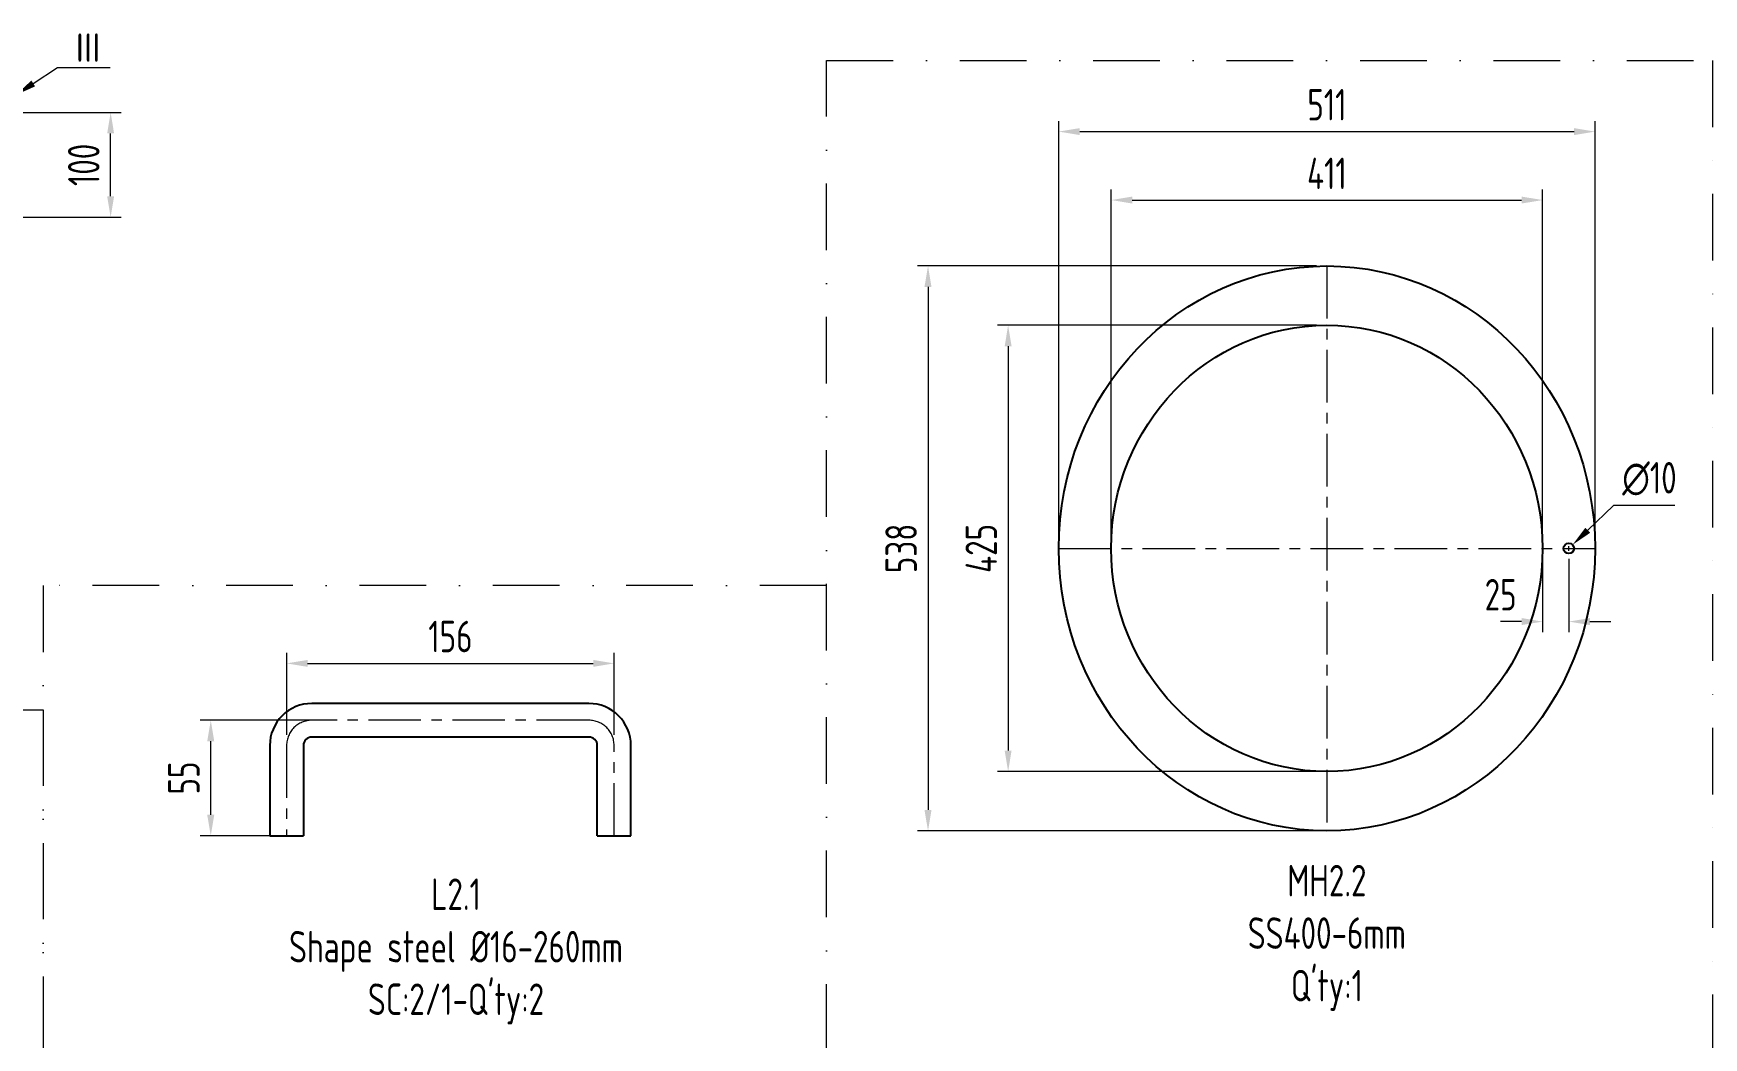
# Model space of a CAD drawing. Header units: millimetres. Extents: x -46397 to 283259, y -8690 to 23983.
# Drawn here: x 178060 to 179651, y -959 to -3 of the extents above; entities that cross this region are included whole.
import ezdxf
from ezdxf import colors
from ezdxf.entities.mleader import LeaderData, LeaderLine
from ezdxf.math import Vec2, Vec3

# ---------------------------------------------------------------- set-up
doc = ezdxf.new("R2010")
doc.units = ezdxf.units.MM
doc.linetypes.add('CENTER', pattern=[2, 1.25, -0.25, 0.25, -0.25])
doc.linetypes.add('DASHDOT', pattern=[25.4, 12.7, -6.35, 0, -6.35])
doc.layers.get('Defpoints').update_dxf_attribs({"lineweight": 0})
for name, color, linetype, lineweight in [('Long_AM_Box', 5, 'DASHDOT', 9), ('Long_AM_Visible', 30, 'Continuous', 25), ('Long_Centerline', 1, 'CENTER', 9), ('Long_Dim', 3, 'Continuous', 9), ('Long_Text', 6, 'Continuous', 9)]:
    doc.layers.add(name, color=color, linetype=linetype, lineweight=lineweight)
doc.styles.add('Chu va so', font='arial.ttf')
doc.styles.add('GHI CHÚ 3', font='isocp_IV25.ttf', dxfattribs={"width": 0.8})
doc.dimstyles.new('Vuong_DIM', dxfattribs={"dimtxt": 2.5, "dimasz": 2.3, "dimexe": 1.25, "dimexo": 0, "dimtad": 1, "dimtoh": 1, "dimdec": 0, "dimdsep": 46, "dimtxsty": 'GHI CHÚ 3', "dimcen": 2.3, "dimclrd": 9, "dimclre": 9, "dimclrt": 2, "dimadec": 0, "dimazin": 0, "dimtm": 1e-09, "dimtfac": 1, "dimtdec": 0, "dimtofl": 0, "dimtmove": 1, "dimatfit": 3, "dimfxl": 1, "dimtfill": 1, "dimlwd": 9, "dimlwe": 9, "dimarcsym": 1})

# ---------------------------------------------------------------- blocks, each defined once
blk = doc.blocks.new('*D1722')
at = {"layer": 'Defpoints', "color": 0, "transparency": 16777216}
for p in [(178010.1, -77.9, -7.7), (178133.4, -77.9), (177976.3, -177.7, -7.7)]:
    blk.add_point(p, dxfattribs=at)
at = {"layer": 'Long_Dim', "color": 9, "lineweight": 9, "transparency": 16777216}
for p, q in [((178020.1, -77.9), (178143.4, -77.9)), ((178133.4, -157.7), (178133.4, -97.9)), ((177986.3, -177.7), (178143.4, -177.7))]:
    blk.add_line(p, q, dxfattribs=at)
at = {"layer": 'Long_Dim', "color": 9, "transparency": 16777216}
for points in [[(178130.1, -97.9), (178136.7, -97.9), (178133.4, -77.9)], [(178130.1, -157.7), (178136.7, -157.7), (178133.4, -177.7)]]:
    blk.add_solid(points, dxfattribs=at)
at = {"layer": 'Long_Dim', "color": 2, "transparency": 16777216, "insert": (178107.8, -127.8), "char_height": 30, "attachment_point": 5, "rotation": 90, "style": 'GHI CHÚ 3', "bg_fill": 3, "box_fill_scale": 1.1, "bg_fill_color": 256, "bg_fill_true_color": 13158600, "bg_fill_transparency": 0}
blk.add_mtext('100', dxfattribs=at)
blk = doc.blocks.new('*D1717')
at = {"layer": 'Defpoints', "color": 0, "transparency": 16777216}
for p in [(179826.2, -163.3, 7.7), (179623.4, -176.8, 7.7)]:
    blk.add_point(p, dxfattribs=at)
at = {"layer": 'Long_Dim', "color": 9, "lineweight": 9, "transparency": 16777216}
blk.add_line((179691.1, -172.3), (179806.2, -164.6), dxfattribs=at)
at = {"layer": 'Long_Dim', "color": 9, "transparency": 16777216}
blk.add_solid([(179806, -161.3), (179806.4, -167.9), (179826.2, -163.3)], dxfattribs=at)
at = {"layer": 'Long_Dim', "color": 2, "transparency": 16777216, "insert": (179734, -143.8), "char_height": 30, "attachment_point": 5, "rotation": 3.8325, "style": 'GHI CHÚ 3', "bg_fill": 3, "box_fill_scale": 1.1, "bg_fill_color": 256, "bg_fill_true_color": 13158600, "bg_fill_transparency": 0}
blk.add_mtext('R203', dxfattribs=at)
blk = doc.blocks.new('*D1781')
at = {"layer": 'Defpoints', "color": 0, "transparency": 16777216}
for p in [(179292.1, -224.1), (178912.1, -762.1), (179292.1, -762.1)]:
    blk.add_point(p, dxfattribs=at)
at = {"layer": 'Long_Dim', "color": 9, "lineweight": 9, "transparency": 16777216}
for p, q in [((179282.1, -224.1), (178902.1, -224.1)), ((178912.1, -244.1), (178912.1, -742.1)), ((179282.1, -762.1), (178902.1, -762.1))]:
    blk.add_line(p, q, dxfattribs=at)
at = {"layer": 'Long_Dim', "color": 9, "transparency": 16777216}
for points in [[(178908.7, -244.1), (178915.4, -244.1), (178912.1, -224.1)], [(178908.7, -742.1), (178915.4, -742.1), (178912.1, -762.1)]]:
    blk.add_solid(points, dxfattribs=at)
at = {"layer": 'Long_Dim', "color": 2, "transparency": 16777216, "insert": (178886.5, -493.1), "char_height": 30, "attachment_point": 5, "rotation": 90, "style": 'GHI CHÚ 3', "bg_fill": 3, "box_fill_scale": 1.1, "bg_fill_color": 256, "bg_fill_true_color": 13158600, "bg_fill_transparency": 0}
blk.add_mtext('538', dxfattribs=at)
blk = doc.blocks.new('*D1780')
at = {"layer": 'Defpoints', "color": 0, "transparency": 16777216}
for p in [(179292.1, -280.6), (178988.4, -705.6), (179292.1, -705.6)]:
    blk.add_point(p, dxfattribs=at)
at = {"layer": 'Long_Dim', "color": 9, "lineweight": 9, "transparency": 16777216}
for p, q in [((179282.1, -280.6), (178978.4, -280.6)), ((178988.4, -300.6), (178988.4, -685.6)), ((179282.1, -705.6), (178978.4, -705.6))]:
    blk.add_line(p, q, dxfattribs=at)
at = {"layer": 'Long_Dim', "color": 9, "transparency": 16777216}
for points in [[(178985.1, -300.6), (178991.7, -300.6), (178988.4, -280.6)], [(178985.1, -685.6), (178991.7, -685.6), (178988.4, -705.6)]]:
    blk.add_solid(points, dxfattribs=at)
at = {"layer": 'Long_Dim', "color": 2, "transparency": 16777216, "insert": (178962.8, -493.1), "char_height": 30, "attachment_point": 5, "rotation": 90, "style": 'GHI CHÚ 3', "bg_fill": 3, "box_fill_scale": 1.1, "bg_fill_color": 256, "bg_fill_true_color": 13158600, "bg_fill_transparency": 0}
blk.add_mtext('425', dxfattribs=at)
blk = doc.blocks.new('*D1779')
at = {"layer": 'Defpoints', "color": 0, "transparency": 16777216}
for p in [(179547.6, -96.1), (179036.6, -493.1), (179547.6, -493.1)]:
    blk.add_point(p, dxfattribs=at)
at = {"layer": 'Long_Dim', "color": 9, "lineweight": 9, "transparency": 16777216}
for p, q in [((179036.6, -483.1), (179036.6, -86.1)), ((179547.6, -483.1), (179547.6, -86.1)), ((179056.6, -96.1), (179527.6, -96.1))]:
    blk.add_line(p, q, dxfattribs=at)
at = {"layer": 'Long_Dim', "color": 9, "transparency": 16777216}
for points in [[(179056.6, -92.8), (179056.6, -99.4), (179036.6, -96.1)], [(179527.6, -92.8), (179527.6, -99.4), (179547.6, -96.1)]]:
    blk.add_solid(points, dxfattribs=at)
at = {"layer": 'Long_Dim', "color": 2, "transparency": 16777216, "insert": (179292.1, -70.5), "char_height": 30, "attachment_point": 5, "style": 'GHI CHÚ 3', "bg_fill": 3, "box_fill_scale": 1.1, "bg_fill_color": 256, "bg_fill_true_color": 13158600, "bg_fill_transparency": 0}
blk.add_mtext('511', dxfattribs=at)
blk = doc.blocks.new('*D1778')
at = {"layer": 'Defpoints', "color": 0, "transparency": 16777216}
for p in [(179497.6, -161.3), (179086.6, -493.1), (179497.6, -493.1)]:
    blk.add_point(p, dxfattribs=at)
at = {"layer": 'Long_Dim', "color": 9, "lineweight": 9, "transparency": 16777216}
for p, q in [((179086.6, -483.1), (179086.6, -151.3)), ((179497.6, -483.1), (179497.6, -151.3)), ((179106.6, -161.3), (179477.6, -161.3))]:
    blk.add_line(p, q, dxfattribs=at)
at = {"layer": 'Long_Dim', "color": 9, "transparency": 16777216}
for points in [[(179106.6, -158), (179106.6, -164.6), (179086.6, -161.3)], [(179477.6, -158), (179477.6, -164.6), (179497.6, -161.3)]]:
    blk.add_solid(points, dxfattribs=at)
at = {"layer": 'Long_Dim', "color": 2, "transparency": 16777216, "insert": (179292.1, -135.9), "char_height": 30, "attachment_point": 5, "style": 'GHI CHÚ 3', "bg_fill": 3, "box_fill_scale": 1.1, "bg_fill_color": 256, "bg_fill_true_color": 13158600, "bg_fill_transparency": 0}
blk.add_mtext('411', dxfattribs=at)
blk = doc.blocks.new('*D1777')
at = {"layer": 'Defpoints', "color": 0, "transparency": 16777216}
for p in [(179526.2, -489.6), (179519, -496.5)]:
    blk.add_point(p, dxfattribs=at)
at = {"layer": 'Long_Dim', "color": 9, "lineweight": 9, "transparency": 16777216}
for p, q in [((179565.1, -452.3), (179540.6, -475.8)), ((179623.6, -452.3), (179565.1, -452.3)), ((179520.3, -493.1), (179524.9, -493.1)), ((179522.6, -495.4), (179522.6, -490.8))]:
    blk.add_line(p, q, dxfattribs=at)
at = {"layer": 'Long_Dim', "color": 9, "transparency": 16777216}
blk.add_solid([(179538.3, -473.4), (179542.9, -478.2), (179526.2, -489.6)], dxfattribs=at)
at = {"layer": 'Long_Dim', "color": 2, "transparency": 16777216, "insert": (179599.4, -426.8), "char_height": 30, "attachment_point": 5, "style": 'GHI CHÚ 3', "bg_fill": 3, "box_fill_scale": 1.1, "bg_fill_color": 256, "bg_fill_true_color": 13158600, "bg_fill_transparency": 0}
blk.add_mtext('∅10', dxfattribs=at)
blk = doc.blocks.new('*D1776')
at = {"layer": 'Defpoints', "color": 0, "transparency": 16777216}
for p in [(179497.6, -493.1), (179522.6, -493.1), (179497.6, -562.8)]:
    blk.add_point(p, dxfattribs=at)
at = {"layer": 'Long_Dim', "color": 9, "lineweight": 9, "transparency": 16777216}
for p, q in [((179497.6, -503.1), (179497.6, -572.8)), ((179522.6, -503.1), (179522.6, -572.8)), ((179477.6, -562.8), (179457.6, -562.8)), ((179542.6, -562.8), (179562.6, -562.8))]:
    blk.add_line(p, q, dxfattribs=at)
at = {"layer": 'Long_Dim', "color": 9, "transparency": 16777216}
blk.add_solid([(179542.6, -559.4), (179542.6, -566.1), (179522.6, -562.8)], dxfattribs=at)
at = {"layer": 'Long_Dim', "color": 2, "transparency": 16777216, "insert": (179457.6, -537.2), "char_height": 30, "attachment_point": 5, "style": 'GHI CHÚ 3', "bg_fill": 3, "box_fill_scale": 1.1, "bg_fill_color": 256, "bg_fill_true_color": 13158600, "bg_fill_transparency": 0}
blk.add_mtext('25', dxfattribs=at)
at = {"layer": 'Long_Dim', "color": 9, "transparency": 16777216}
blk.add_solid([(179477.6, -559.4), (179477.6, -566.1), (179497.6, -562.8)], dxfattribs=at)
blk = doc.blocks.new('*D1718')
at = {"layer": 'Defpoints', "color": 0, "transparency": 16777216}
for p in [(178613.1, -602.6), (178301.1, -680.8), (178613.1, -680.8)]:
    blk.add_point(p, dxfattribs=at)
at = {"layer": 'Long_Dim', "color": 9, "lineweight": 9, "transparency": 16777216}
for p, q in [((178301.1, -670.8), (178301.1, -592.6)), ((178321.1, -602.6), (178593.1, -602.6)), ((178613.1, -670.8), (178613.1, -592.6))]:
    blk.add_line(p, q, dxfattribs=at)
at = {"layer": 'Long_Dim', "color": 9, "transparency": 16777216}
for points in [[(178321.1, -599.3), (178321.1, -605.9), (178301.1, -602.6)], [(178593.1, -599.3), (178593.1, -605.9), (178613.1, -602.6)]]:
    blk.add_solid(points, dxfattribs=at)
at = {"layer": 'Long_Dim', "color": 2, "transparency": 16777216, "insert": (178457.1, -577), "char_height": 30, "attachment_point": 5, "style": 'GHI CHÚ 3', "bg_fill": 3, "box_fill_scale": 1.1, "bg_fill_color": 256, "bg_fill_true_color": 13158600, "bg_fill_transparency": 0}
blk.add_mtext('156', dxfattribs=at)
blk = doc.blocks.new('*D1719')
at = {"layer": 'Defpoints', "color": 0, "transparency": 16777216}
for p in [(178228.8, -656.8), (178340.9, -656.8), (178301.1, -766.8, 0.7)]:
    blk.add_point(p, dxfattribs=at)
at = {"layer": 'Long_Dim', "color": 9, "lineweight": 9, "transparency": 16777216}
for p, q in [((178330.9, -656.8), (178218.8, -656.8)), ((178228.8, -746.8), (178228.8, -676.8)), ((178291.1, -766.8), (178218.8, -766.8))]:
    blk.add_line(p, q, dxfattribs=at)
at = {"layer": 'Long_Dim', "color": 9, "transparency": 16777216}
for points in [[(178225.4, -676.8), (178232.1, -676.8), (178228.8, -656.8)], [(178225.4, -746.8), (178232.1, -746.8), (178228.8, -766.8)]]:
    blk.add_solid(points, dxfattribs=at)
at = {"layer": 'Long_Dim', "color": 2, "transparency": 16777216, "insert": (178203.2, -711.8), "char_height": 30, "attachment_point": 5, "rotation": 90, "style": 'GHI CHÚ 3', "bg_fill": 3, "box_fill_scale": 1.1, "bg_fill_color": 256, "bg_fill_true_color": 13158600, "bg_fill_transparency": 0}
blk.add_mtext('55', dxfattribs=at)

msp = doc.modelspace()

# ---------------------------------------------------------------- linework, layer by layer
at = {"layer": 'Long_AM_Box', "ltscale": 5}
msp.add_lwpolyline([(177118.9, -646.74), (178069.08, -646.74), (178069.08, -1840.8), (177118.9, -1840.8)], close=True, dxfattribs=at)
at = {"layer": 'Long_AM_Visible'}
msp.add_line((178597.05, -766.77), (178629.05, -766.77), dxfattribs=at)
for major_axis, ratio in [((0, 269), 0.9498141), ((0, 212.5), 0.9670588)]:
    msp.add_ellipse((179292.06, -493.09), major_axis=major_axis, ratio=ratio, dxfattribs=at)

# ---------------------------------------------------------------- texts
at = {"layer": 'Long_Text', "color": 3, "char_height": 30, "attachment_point": 5, "style": 'GHI CHÚ 3'}
for s, width, insert in [("\\pxqc;MH2.2\\PSS400-6mm\\PQ'ty:1", 219.9061, (179292.06, -864.03)), ("\\pxqc;L2.1\\PShape steel %%C16-260mm\\PSC:2/1-Q'ty:2", 371.3592, (178462.44, -876.98))]:
    msp.add_mtext_dynamic_manual_height_columns(s, width=width, gutter_width=322.31, heights=[0], dxfattribs=dict(at, insert=insert))

# ---------------------------------------------------------------- dimensions: what is measured, and where the dimension line sits
at = {"layer": 'Long_Dim'}
for base, p1, p2, angle, override, picture, middle in [((178133.39, -77.94, 15.42), (177976.32, -177.71, 7.71), (178010.08, -77.94, 7.71), 90, {"dimtxt": 30, "dimasz": 20, "dimexe": 10, "dimexo": 10, "dimgap": 10}, '*D1722', (178107.8, -127.82, 15.42)), ((178613.05, -602.61), (178301.05, -680.77), (178613.05, -680.77), 180, {"dimtxt": 30, "dimasz": 20, "dimexe": 10, "dimexo": 10, "dimgap": 10, "dimlfac": 0.5}, '*D1718', (178457.05, -576.97))]:
    dim = msp.add_linear_dim(base=base, p1=p1, p2=p2, angle=angle, dimstyle='Vuong_DIM', override=override, dxfattribs=at)
    dim.commit()
    dim.dimension.update_dxf_attribs({"geometry": picture, "text_midpoint": middle})
dim = msp.add_radius_dim(center=(179623.41, -176.84, 7.71), mpoint=(179826.15, -163.26, 7.71), dimstyle='Vuong_DIM', override={"dimtxt": 30, "dimasz": 20, "dimexe": 10, "dimexo": 10, "dimgap": 10}, dxfattribs=at)
dim.commit()
dim.dimension.update_dxf_attribs({"geometry": '*D1717', "text_midpoint": (179735.73, -169.31), "dimtype": 164})

# ---------------------------------------------------------------- leaders
at = {"color": 1}
ml = msp.add_multileader_mtext('Standard', dxfattribs=at)
ml.set_content('{\\Fisocp|c0;III}', color=1, style='Chu va so')
ml.set_leader_properties(color=3, lineweight=9)
ml.build(insert=Vec2(0, 0))
ml.multileader.update_dxf_attribs({"text_left_attachment_type": 5, "text_right_attachment_type": 5, "dogleg_length": 17.33, "arrow_head_size": 20})
ctx = ml.context
ctx.base_point, ctx.char_height, ctx.arrow_head_size, ctx.landing_gap_size, ctx.plane_origin = Vec3(178100.14, -34.98, 7.71), 27, 20, 0.039, Vec3(180143.73, 703.45, 7.71)
ctx.left_attachment, ctx.right_attachment = 5, 5
notes = []
notes.append((ctx, [(0, (1, 1, 0), (178082.81, -34.98, 7.71), (1, 0), 17.33, [(1, [(178042.99, -61.27, 7.71)], 0, [])])]))
ctx.mtext.insert, ctx.mtext.width, ctx.mtext.flow_direction = Vec3(178100.18, -2.58, 7.71), 423.6354, 5
for ctx, leaders in notes:
    for number, flags, end, landing, length, lines in leaders:
        leader = LeaderData()
        leader.index, (leader.has_last_leader_line, leader.has_dogleg_vector, leader.attachment_direction) = number, flags
        leader.last_leader_point, leader.dogleg_vector, leader.dogleg_length = Vec3(end), Vec3(landing), length
        for number, points, colour, breaks in lines:
            line = LeaderLine()
            line.index, line.vertices, line.color, line.breaks = number, Vec3.list(points), colors.encode_raw_color(colour), breaks
            leader.lines.append(line)
        ctx.leaders.append(leader)

# ---------------------------------------------------------------- next in the draw order: dimensions: what is measured, and where the dimension line sits
at = {"layer": 'Long_Dim'}
for base, p1, p2, override, picture, middle in [((178912.07, -762.09), (179292.06, -224.09), (179292.06, -762.09), {"dimtxt": 30, "dimasz": 20, "dimexe": 10, "dimexo": 10, "dimgap": 10}, '*D1781', (178886.48, -493.09)), ((178228.76, -656.77), (178301.05, -766.77, 0.71), (178340.94, -656.77), {"dimtxt": 30, "dimasz": 20, "dimexe": 10, "dimexo": 10, "dimgap": 10, "dimlfac": 0.5}, '*D1719', (178203.17, -711.77))]:
    dim = msp.add_linear_dim(base=base, p1=p1, p2=p2, angle=90, dimstyle='Vuong_DIM', override=override, dxfattribs=at)
    dim.commit()
    dim.dimension.update_dxf_attribs({"geometry": picture, "text_midpoint": middle})

# ---------------------------------------------------------------- next in the draw order: linework, layer by layer
at = {"layer": 'Long_AM_Box', "ltscale": 5}
msp.add_lwpolyline([(178069.08, -971.48), (178815.28, -971.48), (178815.28, -528.48), (178069.08, -528.48)], close=True, dxfattribs=at)
at = {"layer": 'Long_AM_Visible'}
msp.add_line((178285.05, -766.77, 1.52), (178317.05, -766.77, -0.1), dxfattribs=at)
for points in [[(178629.05, -766.77), (178629.05, -680.77, 0.4142136), (178589.05, -640.77), (178325.05, -640.77, 0.4142136), (178285.05, -680.77), (178285.05, -766.77)], [(178597.05, -766.77), (178597.05, -680.77, 0.4142136), (178589.05, -672.77), (178325.05, -672.77, 0.4142136), (178317.05, -680.77), (178317.05, -766.77)]]:
    msp.add_lwpolyline(points, format="xyb", dxfattribs=at)
at = {"layer": 'Long_Centerline', "ltscale": 40}
msp.add_lwpolyline([(178613.05, -766.77), (178613.05, -680.77, 0.4142136), (178589.05, -656.77), (178325.05, -656.77, 0.4142136), (178301.05, -680.77), (178301.05, -766.77)], format="xyb", dxfattribs=at)

# ---------------------------------------------------------------- next in the draw order: dimensions: what is measured, and where the dimension line sits
at = {"layer": 'Long_Dim'}
dim = msp.add_linear_dim(base=(178988.41, -705.59), p1=(179292.06, -280.59), p2=(179292.06, -705.59), angle=90, dimstyle='Vuong_DIM', override={"dimtxt": 30, "dimasz": 20, "dimexe": 10, "dimexo": 10, "dimgap": 10}, dxfattribs=at)
dim.commit()
dim.dimension.update_dxf_attribs({"geometry": '*D1780', "text_midpoint": (178962.82, -493.09)})

# ---------------------------------------------------------------- next in the draw order: dimensions: what is measured, and where the dimension line sits
dim = msp.add_linear_dim(base=(179547.56, -96.08), p1=(179036.56, -493.09), p2=(179547.56, -493.09), dimstyle='Vuong_DIM', override={"dimtxt": 30, "dimasz": 20, "dimexe": 10, "dimexo": 10, "dimgap": 10}, dxfattribs=at)
dim.commit()
dim.dimension.update_dxf_attribs({"geometry": '*D1779', "text_midpoint": (179292.06, -70.5)})

# ---------------------------------------------------------------- next in the draw order: linework, layer by layer
at = {"layer": 'Long_AM_Visible'}
msp.add_circle((179522.56, -493.09), 5, dxfattribs=at)

# ---------------------------------------------------------------- next in the draw order: dimensions: what is measured, and where the dimension line sits
at = {"layer": 'Long_Dim'}
dim = msp.add_linear_dim(base=(179497.56, -161.3), p1=(179086.56, -493.09), p2=(179497.56, -493.09), dimstyle='Vuong_DIM', override={"dimtxt": 30, "dimasz": 20, "dimexe": 10, "dimexo": 10, "dimgap": 10}, dxfattribs=at)
dim.commit()
dim.dimension.update_dxf_attribs({"geometry": '*D1778', "text_midpoint": (179292.06, -135.91)})

# ---------------------------------------------------------------- next in the draw order: linework, layer by layer
at = {"layer": 'Long_AM_Box', "ltscale": 5}
msp.add_lwpolyline([(179659.34, -971.48), (178815.28, -971.48), (178815.28, -28.34), (179659.34, -28.34)], close=True, dxfattribs=at)
at = {"layer": 'Long_Centerline', "ltscale": 40}
msp.add_line((179292.06, -224.09), (179292.06, -762.09), dxfattribs=at)

# ---------------------------------------------------------------- next in the draw order: dimensions: what is measured, and where the dimension line sits
at = {"layer": 'Long_Dim'}
dim = msp.add_diameter_dim_2p(p1=(179518.95, -496.55), p2=(179526.17, -489.63), dimstyle='Vuong_DIM', override={"dimtxt": 30, "dimasz": 20, "dimexe": 10, "dimexo": 10, "dimgap": 10}, dxfattribs=at)
dim.commit()
dim.dimension.update_dxf_attribs({"geometry": '*D1777', "text_midpoint": (179565.11, -452.35), "dimtype": 163})

# ---------------------------------------------------------------- next in the draw order: dimensions: what is measured, and where the dimension line sits
dim = msp.add_linear_dim(base=(179497.56, -562.75), p1=(179522.56, -493.09), p2=(179497.56, -493.09), dimstyle='Vuong_DIM', override={"dimtxt": 30, "dimasz": 20, "dimexe": 10, "dimexo": 10, "dimgap": 10}, dxfattribs=at)
dim.commit()
dim.dimension.update_dxf_attribs({"geometry": '*D1776', "text_midpoint": (179457.56, -562.75), "dimtype": 160})

# ---------------------------------------------------------------- next in the draw order: linework, layer by layer
at = {"layer": 'Long_Centerline', "ltscale": 40}
msp.add_line((179036.56, -493.09), (179547.56, -493.09), dxfattribs=at)

doc.saveas('drawing.dxf')
